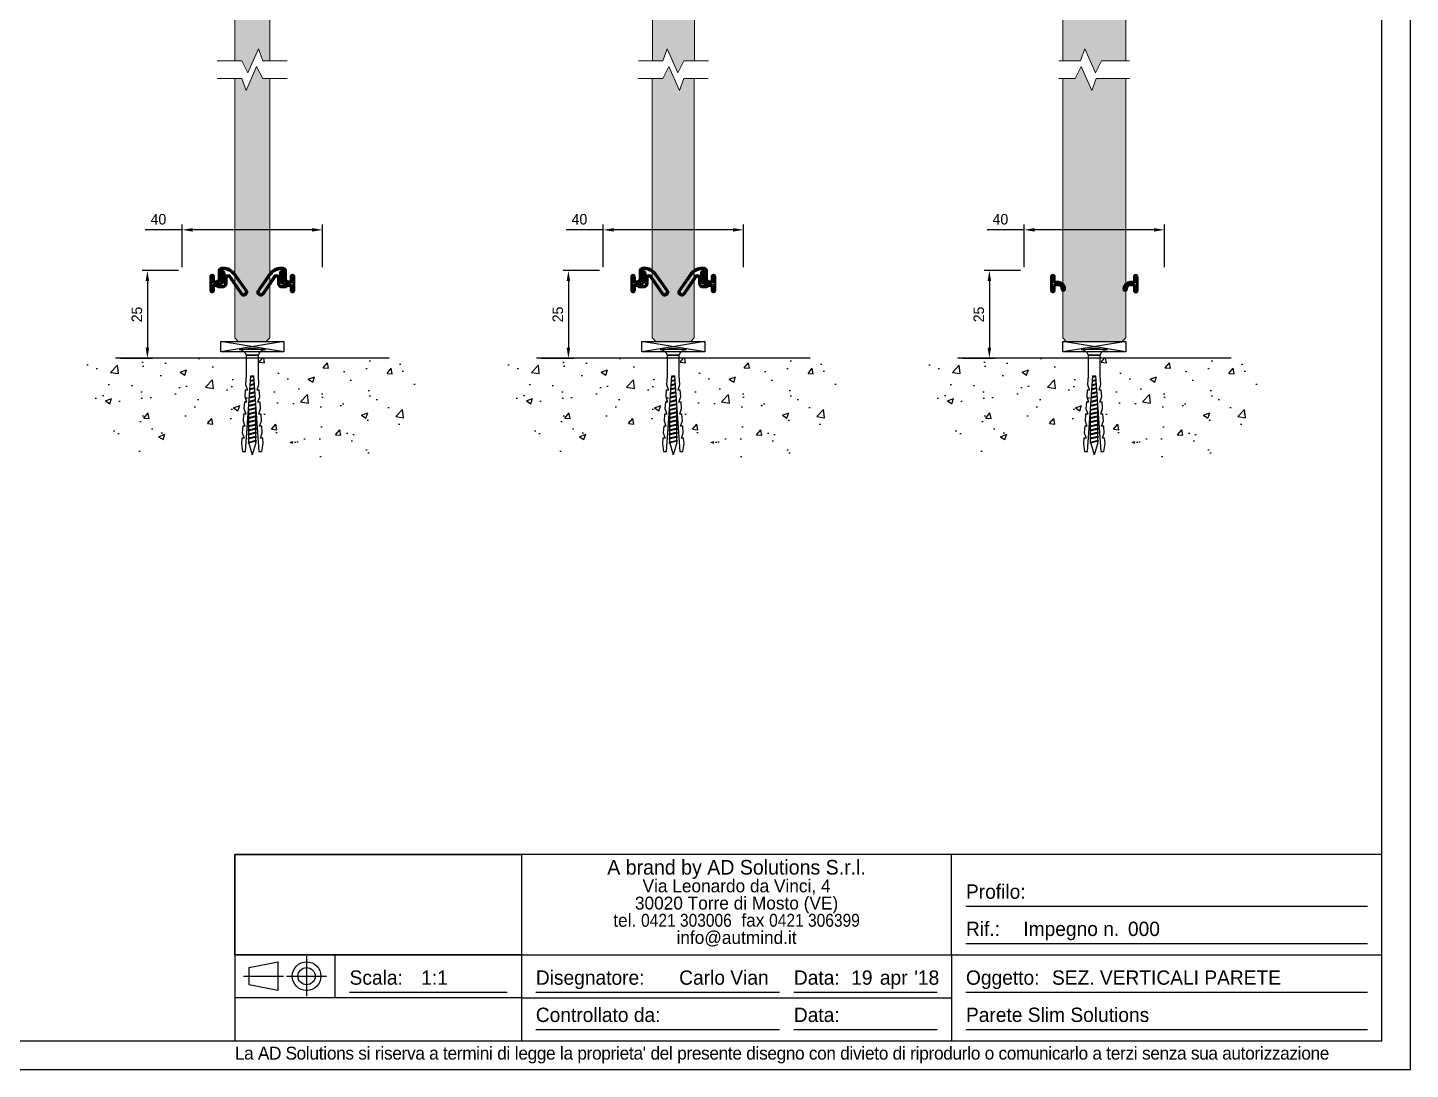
# Model space of a CAD drawing. Header units: millimetres. Extents: x 16953 to 20256, y 1517 to 8212.
# Drawn here: x 18384.5 to 18778.7, y 2738.4 to 3035.4 of the extents above; entities that cross this region are included whole.
import ezdxf

# ---------------------------------------------------------------- set-up
doc = ezdxf.new("R2010")
doc.units = ezdxf.units.MM
for name, color, linetype in [('48800_-_L2315', 7, 'Continuous'), ('48800_-_L3000', 7, 'Continuous'), ('Blocchi', 7, 'Continuous'), ('PARTENZA_VERTICA', 7, 'Continuous'), ('QUOTE', 254, 'Continuous')]:
    doc.layers.add(name, color=color, linetype=linetype)
doc.layers.add('GLASS & JOINTS', color=250, linetype='Continuous', lineweight=13)
doc.layers.add('NOTES', color=7, linetype='Continuous', lineweight=15)
doc.layers.add('GLASS HATCH', color=7, linetype='Continuous', true_color=0xb8ffed, transparency=0.5)
doc.dimstyles.new('ISO-25$0', dxfattribs={"dimtxt": 3, "dimasz": 3, "dimexe": 1.5, "dimexo": 1.5, "dimgap": 1.5, "dimtad": 1, "dimtxsty": 'Standard', "dimcen": 2.5, "dimadec": 0, "dimazin": 0, "dimtfac": 1, "dimtmove": 0, "dimatfit": 3, "dimfxl": 1, "dimarcsym": 0})
picture_1 = doc.add_image_def('image1.jpg', size_in_pixel=(2362, 827))

# ---------------------------------------------------------------- blocks, each defined once
blk = doc.blocks.new('tassello')
at = {"color": 3}
blk.add_lwpolyline([(3, 0), (-3, 0, -0.340122), (-1.38, -1.25), (1.38, -1.25, -0.340122)], format="xyb", close=True, dxfattribs=at)
blk.add_lwpolyline([(1.87, 0, 0.133333), (-1.88, 0)], format="xyb", dxfattribs=at)
blk.add_lwpolyline([(1.38, -1.25), (-1.38, -1.25), (-1.38, -6), (-1.51, -8), (-1.1, -9.28), (-1.6, -9.24), (-1.71, -10.74), (-1.29, -12.02), (-1.79, -11.99), (-1.9, -13.48), (-1.49, -14.76), (-1.99, -14.73), (-2.09, -16.23), (-1.68, -17.51), (-2.18, -17.47), (-2.28, -18.97), (-1.87, -20.25), (-2.37, -20.22), (-2.46, -21.46), (-2.2, -23.23), (-1.51, -23.28), (-0.3, -6), (0.3, -6), (1.51, -23.28), (2.2, -23.23), (2.46, -21.46), (2.37, -20.22), (1.87, -20.25), (2.28, -18.97), (2.18, -17.47), (1.68, -17.51), (2.09, -16.23), (1.99, -14.73), (1.49, -14.76), (1.9, -13.48), (1.79, -11.99), (1.29, -12.02), (1.71, -10.74), (1.6, -9.24), (1.1, -9.28), (1.51, -8), (1.38, -6)], close=True, dxfattribs=at)
at = {"color": 8}
for points in [[(0.31, -6.22), (-0.32, -6.38)], [(0.3, -6.02), (-0.31, -6.17)], [(0.5, -8.96), (-0.52, -9.21)], [(0.49, -8.76), (-0.51, -9)], [(0.44, -8.05), (-0.46, -8.27)], [(0.43, -7.85), (-0.44, -8.06)], [(0.38, -7.14), (-0.39, -7.32)], [(0.36, -6.93), (-0.38, -7.11)], [(0.75, -12.41), (-0.77, -12.78)], [(0.7, -11.7), (-0.72, -12.05)], [(0.68, -11.5), (-0.71, -11.84)], [(0.63, -10.79), (-0.65, -11.1)], [(0.62, -10.59), (-0.64, -10.89)], [(0.57, -9.87), (-0.59, -10.16)], [(0.55, -9.67), (-0.57, -9.95)], [(0.92, -15.36), (-0.93, -15.81)], [(0.89, -14.44), (-0.92, -14.88)], [(0.92, -15.15), (-0.93, -15.61)], [(0.87, -14.24), (-0.9, -14.67)], [(0.82, -13.53), (-0.85, -13.94)], [(0.81, -13.32), (-0.84, -13.73)], [(-0.82, -13.72), (-0.82, -13.55)], [(-0.82, -14.65), (-0.82, -13.93)], [(-0.82, -15.58), (-0.82, -14.86)], [(0.76, -12.61), (-0.79, -12.99)], [(0.83, -14.25), (0.83, -13.55)], [(0.83, -15.18), (0.83, -14.45)], [(0.83, -16.11), (0.83, -15.38)], [(0.92, -16.29), (-0.93, -16.74)], [(0.92, -17.22), (-0.93, -17.67)], [(0.92, -18.14), (-0.93, -18.6)], [(0.92, -16.08), (-0.93, -16.53)], [(0.92, -17.01), (-0.93, -17.46)], [(0.92, -17.94), (-0.93, -18.39)], [(0.92, -18.87), (-0.93, -19.32)], [(-0.82, -16.51), (-0.82, -15.79)], [(-0.82, -17.44), (-0.82, -16.72)], [(-0.82, -18.37), (-0.82, -17.64)], [(-0.82, -19.3), (-0.82, -18.57)], [(0.83, -17.03), (0.83, -16.31)], [(0.83, -17.96), (0.83, -17.24)], [(0.83, -18.89), (0.83, -18.17)], [(0.92, -19.07), (-0.93, -19.53)], [(0.92, -20), (-0.93, -20.45)], [(0.92, -20.93), (-0.93, -21.38)], [(0.92, -19.8), (-0.93, -20.25)], [(0.92, -20.72), (-0.93, -21.18)], [(-0.82, -20.22), (-0.82, -19.5)], [(-0.82, -21.15), (-0.82, -20.43)], [(-0.8, -21.35), (0, -24.04)], [(0.83, -21.29), (0, -24.04)], [(0.83, -19.82), (0.83, -19.1)], [(0.83, -20.75), (0.83, -20.03)], [(0.83, -21.29), (0.83, -20.95)]]:
    blk.add_lwpolyline(points, dxfattribs=at)
for points in [[(-0.93, -15.61, 0.243659), (-0.93, -15.81)], [(0.92, -15.36, 0.243659), (0.92, -15.15)], [(-0.93, -16.53, 0.243659), (-0.93, -16.74)], [(-0.93, -17.46, 0.243659), (-0.93, -17.67)], [(-0.93, -18.39, 0.243659), (-0.93, -18.6)], [(0.92, -16.29, 0.243659), (0.92, -16.08)], [(0.92, -17.22, 0.243659), (0.92, -17.01)], [(0.92, -18.14, 0.243659), (0.92, -17.94)], [(0.92, -19.07, 0.243659), (0.92, -18.87)], [(-0.93, -19.32, 0.243659), (-0.93, -19.53)], [(-0.93, -20.25, 0.243659), (-0.93, -20.45)], [(-0.93, -21.18, 0.243659), (-0.93, -21.38)], [(0.92, -20, 0.243659), (0.92, -19.8)], [(0.92, -20.93, 0.243659), (0.92, -20.72)]]:
    blk.add_lwpolyline(points, format="xyb", dxfattribs=at)
blk = doc.blocks.new('48800')
at = {"layer": '48800_-_L3000', "linetype": 'Continuous', "lineweight": 5}
h = blk.add_hatch(dxfattribs=at)
h.set_pattern_fill('LINE', color=3, scale=2, angle=45, style=0)
h.set_pattern_definition([(45, (-6239.775, -3270.2284), (-4.490128, 4.490128), [])])
edge = h.paths.add_edge_path()
edge.add_arc((9.4, 2.41), 0.897, 334.1295, 494.3643)
edge.add_line((8.77, 3.05), (5.44, -1.86))
edge.add_arc((4.92, -1.52), 0.632, 270, 326.6991, ccw=False)
edge.add_arc((5, -1.51), 0.64, 180.3129, 262.8679, ccw=False)
edge.add_line((4.36, -1.52), (4.39, -0.03))
edge.add_arc((3.39, -0.03), 1, 0, 90)
edge.add_line((3.39, 0.97), (2.4, 0.97))
edge.add_arc((2.4, 0.71), 0.253, 90, 120)
edge.add_line((2.27, 0.93), (1.59, 0.54))
edge.add_arc((1.47, 0.76), 0.253, 270, 300, ccw=False)
edge.add_line((1.47, 0.51), (1.01, 0.51))
edge.add_line((1.01, 0.51), (1.01, 0.41))
edge.add_line((1.01, 0.41), (1.47, 0.41))
edge.add_arc((1.47, 0.76), 0.353, 270, 300)
edge.add_line((1.64, 0.45), (2.32, 0.85))
edge.add_arc((2.4, 0.71), 0.153, 90, 120, ccw=False)
edge.add_line((2.4, 0.87), (3.39, 0.87))
edge.add_arc((3.39, -0.03), 0.9, 0.0699, 90, ccw=False)
edge.add_line((4.29, -0.03), (4.26, -1.51))
edge.add_arc((5, -1.51), 0.74, 180.2005, 263.35)
edge.add_arc((4.92, -1.52), 0.732, 269.5118, 326.6433)
edge.add_line((5.53, -1.92), (8.85, 2.99))
edge.add_arc((9.4, 2.41), 0.797, -25.2784, 133.6585, ccw=False)
edge.add_line((10.12, 2.07), (6.71, -2.69))
edge.add_arc((3.54, -0.42), 3.9, 270, 324.4343, ccw=False)
edge.add_line((3.54, -4.32), (3.25, -4.32))
edge.add_arc((3.27, -3.48), 0.839, 196.694, 268.7318, ccw=False)
edge.add_line((2.47, -3.72), (2.5, -1.15))
edge.add_arc((2.15, -1.15), 0.353, 359.8862, 420)
edge.add_line((2.32, -0.85), (1.64, -0.45))
edge.add_arc((1.47, -0.76), 0.353, 60, 90)
edge.add_line((1.47, -0.41), (1.01, -0.41))
edge.add_line((1.01, -0.41), (1.01, -0.51))
edge.add_line((1.01, -0.51), (1.47, -0.51))
edge.add_arc((1.47, -0.76), 0.253, 60, 90, ccw=False)
edge.add_line((1.59, -0.54), (2.27, -0.93))
edge.add_arc((2.15, -1.15), 0.253, 0, 60, ccw=False)
edge.add_line((2.4, -1.15), (2.37, -3.74))
edge.add_arc((3.27, -3.48), 0.939, 195.7327, 268.8012)
edge.add_line((3.25, -4.42), (3.54, -4.42))
edge.add_arc((3.54, -0.42), 4, 270, 324.4343)
edge.add_line((6.8, -2.75), (10.2, 2.02))
at = {"layer": '48800_-_L2315', "color": 3, "linetype": 'Continuous', "lineweight": 50}
for p, q in [((2.37, 0.86), (2.37, 0.81)), ((2.37, 0.38), (2.37, 0.33)), ((3.25, 0.87), (3.25, 0.82)), ((2.37, -0.45), (2.37, -0.5)), ((2.37, -0.81), (2.37, -0.88)), ((3.25, -0.09), (3.25, -0.17)), ((3.25, -3.38), (3.25, -3.43)), ((3.25, -4.27), (3.25, -4.32))]:
    blk.add_line(p, q, dxfattribs=at)
at = {"layer": '48800_-_L3000', "color": 3, "linetype": 'Continuous', "lineweight": 50}
for p, q in [((0, 2.02), (0, -2.02)), ((0.76, 0.63), (0.76, 2.02)), ((1.47, 0.51), (1.01, 0.51)), ((1.01, 0.51), (1.01, 0.41)), ((1.01, 0.41), (1.47, 0.41)), ((1.96, 0.38), (1.01, 0.38)), ((2.27, 0.93), (1.59, 0.54)), ((1.64, 0.45), (2.32, 0.85)), ((2.35, 0.8), (1.7, 0.43)), ((1.7, 0.43), (1.96, 0.43)), ((3.39, 0.97), (2.4, 0.97)), ((2.4, 0.87), (3.39, 0.87)), ((3.39, 0.82), (2.4, 0.82)), ((8.77, 3.05), (5.44, -1.86)), ((5.53, -1.92), (8.85, 2.99)), ((8.88, 2.95), (5.57, -1.95)), ((6.67, -2.66), (10.07, 2.09)), ((10.12, 2.07), (6.71, -2.69)), ((6.8, -2.75), (10.2, 2.02)), ((0.76, -2.02), (0.76, -0.63)), ((1.01, -0.38), (2, -0.38)), ((1.47, -0.41), (1.01, -0.41)), ((1.01, -0.41), (1.01, -0.51)), ((1.01, -0.51), (1.47, -0.51)), ((1.59, -0.54), (2.27, -0.93)), ((2.32, -0.85), (1.64, -0.45)), ((2, -0.43), (1.7, -0.43)), ((1.7, -0.43), (2.35, -0.8)), ((2.4, -1.15), (2.37, -3.74)), ((2.47, -3.72), (2.5, -1.15)), ((2.55, -1.15), (2.52, -3.72)), ((2.95, -3.02), (2.95, -1.38)), ((3, -1.38), (3, -3.02)), ((3.76, -3.02), (3.76, -1.42)), ((3.81, -1.42), (3.81, -3.02)), ((4.21, -1.51), (4.24, -0.03)), ((4.29, -0.03), (4.26, -1.51)), ((4.36, -1.52), (4.39, -0.03)), ((3.25, -4.27), (3.54, -4.27)), ((3.54, -4.32), (3.25, -4.32)), ((3.25, -4.42), (3.54, -4.42))]:
    blk.add_line(p, q, dxfattribs=at)
for centre, radius, start, end in [((0.38, 2.02), 0.379, 0, 180), ((1.01, 0.63), 0.253, 180, 270), ((1.47, 0.76), 0.253, 270, 300), ((1.47, 0.76), 0.353, 270, 300), ((1.96, -1.42), 1.85, 0, 90), ((1.96, -1.42), 1.8, 0, 90), ((2.4, 0.71), 0.253, 90, 120), ((2.4, 0.71), 0.153, 90, 120), ((2.4, 0.71), 0.103, 90, 120), ((3.39, -0.03), 1, 0, 90), ((3.39, -0.03), 0.9, 0.0699, 90), ((3.39, -0.03), 0.85, 0.1094, 90), ((9.4, 2.41), 0.897, 334.1295, 134.3643), ((9.4, 2.41), 0.797, 334.7216, 133.6585), ((9.4, 2.41), 0.747, 335.0614, 133.2533), ((0.38, -2.02), 0.379, 180, 0), ((1.01, -0.63), 0.253, 90, 180), ((1.47, -0.76), 0.353, 60, 90), ((1.47, -0.76), 0.253, 60, 90), ((2, -1.38), 1, 0, 90), ((2, -1.38), 0.95, 0, 90), ((2.15, -1.15), 0.253, 0, 60), ((2.15, -1.15), 0.353, 359.8862, 60), ((2.15, -1.15), 0.403, 359.846, 60), ((3.27, -3.48), 0.939, 195.7327, 268.8012), ((3.27, -3.48), 0.839, 196.694, 268.7318), ((3.27, -3.48), 0.789, 197.2424, 268.6922), ((3.38, -3.02), 0.429, 180, 0), ((3.38, -3.02), 0.379, 180, 0), ((3.54, -0.42), 3.85, 270, 324.4343), ((3.54, -0.42), 3.9, 270, 324.4343), ((3.54, -0.42), 4, 270, 324.4343), ((5, -1.51), 0.79, 180.1525, 263.5452), ((5, -1.51), 0.74, 180.2005, 263.35), ((5, -1.51), 0.64, 180.3129, 262.8679), ((4.92, -1.52), 0.732, 269.5118, 326.6433), ((4.92, -1.52), 0.782, 269.3145, 326.6195), ((4.92, -1.52), 0.632, 270, 326.6991)]:
    blk.add_arc(centre, radius, start, end, dxfattribs=at)
at = {"layer": 'PARTENZA_VERTICA', "color": 3, "linetype": 'Continuous', "lineweight": 50}
for p, q in [((2.2, 0.72), (2.2, 0.77)), ((2.2, 0.36), (2.2, 0.41)), ((2.2, -0.45), (2.2, -0.4)), ((2.2, -0.77), (2.2, -0.72))]:
    blk.add_line(p, q, dxfattribs=at)
blk = doc.blocks.new('spessore 3mm')
at = {"layer": 'Blocchi', "color": 8}
for p, q in [((9, 3), (-9, 0)), ((9, 0), (-9, 3)), ((-9, 3), (9, 3)), ((-9, 0), (-9, 3)), ((9, 0), (-9, 0)), ((9, 3), (9, 0))]:
    blk.add_line(p, q, dxfattribs=at)
blk = doc.blocks.new('*U30')
at = {"color": 4, "char_height": 5, "attachment_point": 1}
for s, width, insert in [('Profilo:', 21.1789, (5, -10.48)), ('Rif.:', 14.5881, (5, -23.48)), ('\\pxql;Impegno n.', 36.2116, (25, -23.48)), ('\\pxql;000', 152.2634, (61.5, -23.48))]:
    blk.add_mtext_dynamic_manual_height_columns(s, width=width, gutter_width=12.5, heights=[0], dxfattribs=dict(at, insert=insert))
blk = doc.blocks.new('INDICAZIONE')
at = {"color": 6}
for p, q in [((0, 7), (0, -7)), ((-22, 0), (-8, 0)), ((-7, 0), (7, 0))]:
    blk.add_line(p, q, dxfattribs=at)
blk.add_lwpolyline([(-10, 5), (-10, -5), (-20, -3), (-20, 3), (-10, 5)], dxfattribs=at)
for radius in [5, 3]:
    blk.add_circle((0, 0), radius, dxfattribs=at)
blk = doc.blocks.new('*U32')
at = {"color": 6}
for p, q in [((99.96, 30), (99.96, 15)), ((99.96, 15), (0, 15)), ((99.96, 15), (250, 15)), ((99.96, 15), (99.96, 0)), ((250, 15), (250, 0)), ((104.96, 3.94), (189.96, 3.94)), ((194.96, 3.94), (245, 3.94)), ((255, 3.94), (395, 3.94))]:
    blk.add_line(p, q, dxfattribs=at)
at = {"color": 4, "char_height": 5, "attachment_point": 1}
for s, width, insert in [('Oggetto:', 14.5881, (255, 24.52)), ('Controllato da:', 44.8692, (104.96, 11.52)), ('Data:', 14.5881, (194.96, 11.52))]:
    blk.add_mtext_dynamic_manual_height_columns(s, width=width, gutter_width=12.5, heights=[0], dxfattribs=dict(at, insert=insert))
blk = doc.blocks.new('*U33')
at = {"color": 4, "attachment_point": 1}
for s, width, insert, char_height in [('\\pxsm0.8,qc;{\\H0.9945x;A brand by AD Solutions S.r.l.\\P\\H0.88235x;Via Leonardo da Vinci, 4\\P30020 Torre di Mosto (VE)\\Ptel. \\W0.9;0421 303006\\W1;  fax \\W0.9;0421 306399\\W1;\\Pinfo@autmind.it}', 150.0363, (99.96, -1.94), 5.1282), ('Carlo Vian', 152.2634, (154.96, -40.48), 5)]:
    blk.add_mtext_dynamic_manual_height_columns(s, width=width, gutter_width=12.5, heights=[0], dxfattribs=dict(at, insert=insert, char_height=char_height))
at = {"insert": (0, -67.1), "char_height": 4.5, "attachment_point": 1}
blk.add_mtext_dynamic_manual_height_columns("{\\T0.96;\\C4;La AD Solutions si riserva a termini di legge la proprieta' del presente disegno con divieto di riprodurlo o comunicarlo a terzi senza sua autorizzazione}", width=437.3595, gutter_width=12.5, heights=[0], dxfattribs=at)
at = {"color": 6}
image = blk.add_image(picture_1, insert=(0, -35), size_in_units=(99.96, 35), dxfattribs=at)
image.dxf.flags = 7
blk = doc.blocks.new('*U29')
at = {"color": 4, "insert": (65, -40.48), "char_height": 5, "attachment_point": 1}
blk.add_mtext_dynamic_manual_height_columns('1:1', width=29.9637, gutter_width=12.5, heights=[0], dxfattribs=at)
blk = doc.blocks.new('*U28')
at = {"color": 4, "insert": (214.96, -40.48), "char_height": 5, "attachment_point": 1}
blk.add_mtext_dynamic_manual_height_columns('19', width=12.6891, gutter_width=12.5, heights=[0], dxfattribs=at)
blk = doc.blocks.new('*U31')
at = {"color": 4, "insert": (214.96, -40.48), "char_height": 5, "attachment_point": 1}
blk.add_mtext_dynamic_manual_height_columns('\\pxt2;^Iapr', width=27.1768, gutter_width=12.5, heights=[0], dxfattribs=at)
blk = doc.blocks.new('DATA - ANNO')
at = {"color": 4, "insert": (214.96, -40.48), "char_height": 5, "attachment_point": 1}
blk.add_mtext_dynamic_manual_height_columns("\\pxt4,4.2,4.4;^I^I^I'18", width=152.2634, gutter_width=12.5, heights=[0], dxfattribs=at)
blk = doc.blocks.new('Cartiglio A3')
at = {"color": 6}
for points in [[(0, 726.876), (0, 0), (1034.376, 0), (1034.376, 726.876)], [(10, 716.876), (10, 10), (1024.376, 10), (1024.376, 716.876)]]:
    blk.add_lwpolyline(points, close=True, dxfattribs=at)
blk = doc.blocks.new('*U111')
at = {"color": 4, "insert": (0, 7.59), "char_height": 5, "attachment_point": 1}
blk.add_mtext_dynamic_manual_height_columns('\\pxql;Parete Slim Solutions', width=152.2634, gutter_width=12.5, heights=[5.17], dxfattribs=at)
blk = doc.blocks.new('GUARNIZIONE PANNELLO CIECO')
at = {"layer": '48800_-_L3000', "color": 3, "linetype": 'Continuous', "lineweight": 50}
for p, q in [((-2.02, 0), (2.02, 0)), ((-0.63, -0.76), (-2.02, -0.76)), ((-0.38, -1.96), (-0.38, -1.01)), ((0.38, -1.01), (0.38, -2)), ((2.02, -0.76), (0.63, -0.76)), ((1.38, -3), (1.59, -3)), ((1.59, -3.76), (1.42, -3.76))]:
    blk.add_line(p, q, dxfattribs=at)
for centre, radius, start, end in [((-2.02, -0.38), 0.379, 90, 270), ((-0.63, -1.01), 0.253, 0, 90), ((1.42, -1.96), 1.8, 180, 270), ((0.63, -1.01), 0.253, 90, 180), ((1.38, -2), 1, 180, 270), ((1.59, -3.38), 0.379, 270, 90), ((2.02, -0.38), 0.379, 270, 90)]:
    blk.add_arc(centre, radius, start, end, dxfattribs=at)
blk = doc.blocks.new('*D122')
at = {"layer": 'Defpoints', "color": 0, "transparency": 16777216}
for p in [(18428.56, 2977.79), (18428.56, 2965.67), (18468.56, 2965.67)]:
    blk.add_point(p, dxfattribs=at)
at = {"layer": 'QUOTE', "color": 0, "lineweight": -2, "transparency": 16777216}
for p, q in [((18428.56, 2977.79), (18418.06, 2977.79)), ((18428.56, 2967.17), (18428.56, 2979.29)), ((18465.56, 2977.79), (18431.56, 2977.79)), ((18468.56, 2967.17), (18468.56, 2979.29))]:
    blk.add_line(p, q, dxfattribs=at)
at = {"layer": 'QUOTE', "color": 0, "transparency": 16777216}
for points in [[(18431.56, 2978.29), (18431.56, 2977.29), (18428.56, 2977.79)], [(18465.56, 2978.29), (18465.56, 2977.29), (18468.56, 2977.79)]]:
    blk.add_solid(points, dxfattribs=at)
at = {"layer": 'QUOTE', "color": 0, "transparency": 16777216, "insert": (18421.81, 2980.79), "char_height": 3, "attachment_point": 5}
blk.add_mtext('40', dxfattribs=at)
blk = doc.blocks.new('*D123')
at = {"layer": 'Defpoints', "color": 0, "transparency": 16777216}
for p in [(18429.06, 2966.17), (18409.53, 2941.17), (18418.66, 2941.17)]:
    blk.add_point(p, dxfattribs=at)
at = {"layer": 'QUOTE', "color": 0, "lineweight": -2, "transparency": 16777216}
for p, q in [((18427.56, 2966.17), (18417.16, 2966.17)), ((18418.66, 2963.17), (18418.66, 2944.17)), ((18411.03, 2941.17), (18420.16, 2941.17))]:
    blk.add_line(p, q, dxfattribs=at)
at = {"layer": 'QUOTE', "color": 0, "transparency": 16777216}
for points in [[(18418.16, 2963.17), (18419.16, 2963.17), (18418.66, 2966.17)], [(18418.16, 2944.17), (18419.16, 2944.17), (18418.66, 2941.17)]]:
    blk.add_solid(points, dxfattribs=at)
at = {"layer": 'QUOTE', "color": 0, "transparency": 16777216, "insert": (18415.66, 2953.67), "char_height": 3, "attachment_point": 5, "rotation": 90}
blk.add_mtext('25', dxfattribs=at)
blk = doc.blocks.new('*D124')
at = {"layer": 'Defpoints', "color": 0, "transparency": 16777216}
for p in [(18548.56, 2977.79), (18548.56, 2965.67), (18588.56, 2965.67)]:
    blk.add_point(p, dxfattribs=at)
at = {"layer": 'QUOTE', "color": 0, "lineweight": -2, "transparency": 16777216}
for p, q in [((18548.56, 2977.79), (18538.06, 2977.79)), ((18548.56, 2967.17), (18548.56, 2979.29)), ((18585.56, 2977.79), (18551.56, 2977.79)), ((18588.56, 2967.17), (18588.56, 2979.29))]:
    blk.add_line(p, q, dxfattribs=at)
at = {"layer": 'QUOTE', "color": 0, "transparency": 16777216}
for points in [[(18551.56, 2978.29), (18551.56, 2977.29), (18548.56, 2977.79)], [(18585.56, 2978.29), (18585.56, 2977.29), (18588.56, 2977.79)]]:
    blk.add_solid(points, dxfattribs=at)
at = {"layer": 'QUOTE', "color": 0, "transparency": 16777216, "insert": (18541.81, 2980.79), "char_height": 3, "attachment_point": 5}
blk.add_mtext('40', dxfattribs=at)
blk = doc.blocks.new('*D125')
at = {"layer": 'Defpoints', "color": 0, "transparency": 16777216}
for p in [(18549.06, 2966.17), (18529.53, 2941.17), (18538.66, 2941.17)]:
    blk.add_point(p, dxfattribs=at)
at = {"layer": 'QUOTE', "color": 0, "lineweight": -2, "transparency": 16777216}
for p, q in [((18547.56, 2966.17), (18537.16, 2966.17)), ((18538.66, 2963.17), (18538.66, 2944.17)), ((18531.03, 2941.17), (18540.16, 2941.17))]:
    blk.add_line(p, q, dxfattribs=at)
at = {"layer": 'QUOTE', "color": 0, "transparency": 16777216}
for points in [[(18538.16, 2963.17), (18539.16, 2963.17), (18538.66, 2966.17)], [(18538.16, 2944.17), (18539.16, 2944.17), (18538.66, 2941.17)]]:
    blk.add_solid(points, dxfattribs=at)
at = {"layer": 'QUOTE', "color": 0, "transparency": 16777216, "insert": (18535.66, 2953.67), "char_height": 3, "attachment_point": 5, "rotation": 90}
blk.add_mtext('25', dxfattribs=at)
blk = doc.blocks.new('*D126')
at = {"layer": 'Defpoints', "color": 0, "transparency": 16777216}
for p in [(18668.56, 2977.79), (18668.56, 2965.67), (18708.56, 2965.67)]:
    blk.add_point(p, dxfattribs=at)
at = {"layer": 'QUOTE', "color": 0, "lineweight": -2, "transparency": 16777216}
for p, q in [((18668.56, 2977.79), (18658.06, 2977.79)), ((18668.56, 2967.17), (18668.56, 2979.29)), ((18705.56, 2977.79), (18671.56, 2977.79)), ((18708.56, 2967.17), (18708.56, 2979.29))]:
    blk.add_line(p, q, dxfattribs=at)
at = {"layer": 'QUOTE', "color": 0, "transparency": 16777216}
for points in [[(18671.56, 2978.29), (18671.56, 2977.29), (18668.56, 2977.79)], [(18705.56, 2978.29), (18705.56, 2977.29), (18708.56, 2977.79)]]:
    blk.add_solid(points, dxfattribs=at)
at = {"layer": 'QUOTE', "color": 0, "transparency": 16777216, "insert": (18661.81, 2980.79), "char_height": 3, "attachment_point": 5}
blk.add_mtext('40', dxfattribs=at)
blk = doc.blocks.new('*D127')
at = {"layer": 'Defpoints', "color": 0, "transparency": 16777216}
for p in [(18669.06, 2966.17), (18649.53, 2941.17), (18658.66, 2941.17)]:
    blk.add_point(p, dxfattribs=at)
at = {"layer": 'QUOTE', "color": 0, "lineweight": -2, "transparency": 16777216}
for p, q in [((18667.56, 2966.17), (18657.16, 2966.17)), ((18658.66, 2963.17), (18658.66, 2944.17)), ((18651.03, 2941.17), (18660.16, 2941.17))]:
    blk.add_line(p, q, dxfattribs=at)
at = {"layer": 'QUOTE', "color": 0, "transparency": 16777216}
for points in [[(18658.16, 2963.17), (18659.16, 2963.17), (18658.66, 2966.17)], [(18658.16, 2944.17), (18659.16, 2944.17), (18658.66, 2941.17)]]:
    blk.add_solid(points, dxfattribs=at)
at = {"layer": 'QUOTE', "color": 0, "transparency": 16777216, "insert": (18655.66, 2953.67), "char_height": 3, "attachment_point": 5, "rotation": 90}
blk.add_mtext('25', dxfattribs=at)

msp = doc.modelspace()

# ---------------------------------------------------------------- hatches: boundary and pattern name
h = msp.add_hatch()
h.set_pattern_fill('AR-CONC', color=256, scale=0.1)
h.set_pattern_definition([(50, (15963.85, 1747.792), (18.21847, -1.59391), [1.905, -20.955]), (355, (15963.85, 1747.792), (-3.52434, 19.10568), [1.524, -16.76406]), (100.45144, (15965.368, 1747.66), (14.69412, 17.51178), [1.619, -17.80902]), (46.1842, (15963.85, 1752.872), (27.1079, -4.20423), [2.8575, -31.4325]), (96.6356, (15966.11, 1752.522), (23.74041, 24.7426), [2.4285, -26.71356]), (351.1842, (15963.85, 1752.872), (23.7404, 24.7426), [2.286, -25.14597]), (21, (15966.39, 1751.602), (15.16144, -10.22652), [1.905, -20.955]), (326, (15966.39, 1751.602), (6.1802, 18.4188), [1.524, -16.764]), (71.45144, (15967.653, 1750.75), (21.34164, 8.19228), [1.619, -17.80899]), (37.5, (15963.85, 1747.792), (0.30886, 8.455504), [0, -16.5608, 0, -17.018, 0, -16.8275]), (7.5, (15963.85, 1747.792), (6.681966, 10.018057), [0, -9.7028, 0, -16.1798, 0, -6.4135]), (327.5, (15958.1856, 1747.792), (13.55906, -0.572874), [0, -6.35, 0, -19.812, 0, -26.289]), (317.5, (15955.646, 1747.792), (14.81292, 2.54265), [0, -8.255, 0, -13.1572, 0, -18.669])])
edge = h.paths.add_edge_path()
edge.add_spline(control_points=[(18448.559, 2921.081), (18461.003, 2918.752), (18486.024, 2894.806), (18493.16, 2925.572), (18496.778, 2941.168)], knot_values=[66.530225, 66.530225, 66.530225, 66.530225, 101.7331283, 137.9242459, 137.9242459, 137.9242459, 137.9242459], degree=3, periodic=0)
edge.add_line((18496.778, 2941.168), (18448.559, 2941.168))
edge.add_line((18448.559, 2941.168), (18448.559, 2921.081))
edge = h.paths.add_edge_path()
edge.add_line((18448.559, 2941.168), (18400.341, 2941.168))
edge.add_spline(control_points=[(18400.341, 2941.168), (18404.674, 2926.656), (18412.453, 2900.608), (18434.987, 2922.193), (18446.542, 2921.459), (18448.559, 2921.081)], knot_values=[0, 0, 0, 0, 33.8878528, 60.8233097, 66.530225, 66.530225, 66.530225, 66.530225], degree=3, periodic=0)
edge.add_line((18448.559, 2921.081), (18448.559, 2941.168))
h = msp.add_hatch()
h.set_pattern_fill('AR-CONC', color=256, scale=0.1)
h.set_pattern_definition([(50, (16083.85, 1747.792), (18.21847, -1.59391), [1.905, -20.955]), (355, (16083.85, 1747.792), (-3.52434, 19.10568), [1.524, -16.76406]), (100.45144, (16085.368, 1747.66), (14.69412, 17.51178), [1.619, -17.80902]), (46.1842, (16083.85, 1752.872), (27.1079, -4.20423), [2.8575, -31.4325]), (96.6356, (16086.11, 1752.522), (23.74041, 24.7426), [2.4285, -26.71356]), (351.1842, (16083.85, 1752.872), (23.7404, 24.7426), [2.286, -25.14597]), (21, (16086.39, 1751.602), (15.16144, -10.22652), [1.905, -20.955]), (326, (16086.39, 1751.602), (6.1802, 18.4188), [1.524, -16.764]), (71.45144, (16087.653, 1750.75), (21.34164, 8.19228), [1.619, -17.80899]), (37.5, (16083.85, 1747.792), (0.30886, 8.455504), [0, -16.5608, 0, -17.018, 0, -16.8275]), (7.5, (16083.85, 1747.792), (6.681966, 10.018057), [0, -9.7028, 0, -16.1798, 0, -6.4135]), (327.5, (16078.1856, 1747.792), (13.55906, -0.572874), [0, -6.35, 0, -19.812, 0, -26.289]), (317.5, (16075.646, 1747.792), (14.81292, 2.54265), [0, -8.255, 0, -13.1572, 0, -18.669])])
edge = h.paths.add_edge_path()
edge.add_spline(control_points=[(18568.559, 2921.081), (18581.003, 2918.752), (18606.024, 2894.806), (18613.16, 2925.572), (18616.778, 2941.168)], knot_values=[66.530225, 66.530225, 66.530225, 66.530225, 101.7331283, 137.9242459, 137.9242459, 137.9242459, 137.9242459], degree=3, periodic=0)
edge.add_line((18616.778, 2941.168), (18568.559, 2941.168))
edge.add_line((18568.559, 2941.168), (18568.559, 2921.081))
edge = h.paths.add_edge_path()
edge.add_line((18568.559, 2941.168), (18520.341, 2941.168))
edge.add_spline(control_points=[(18520.341, 2941.168), (18524.674, 2926.656), (18532.453, 2900.608), (18554.987, 2922.193), (18566.542, 2921.459), (18568.559, 2921.081)], knot_values=[0, 0, 0, 0, 33.8878528, 60.8233097, 66.530225, 66.530225, 66.530225, 66.530225], degree=3, periodic=0)
edge.add_line((18568.559, 2921.081), (18568.559, 2941.168))
h = msp.add_hatch()
h.set_pattern_fill('AR-CONC', color=256, scale=0.1)
h.set_pattern_definition([(50, (16203.85, 1747.792), (18.21847, -1.59391), [1.905, -20.955]), (355, (16203.85, 1747.792), (-3.52434, 19.10568), [1.524, -16.76406]), (100.45144, (16205.368, 1747.66), (14.69412, 17.51178), [1.619, -17.80902]), (46.1842, (16203.85, 1752.872), (27.1079, -4.20423), [2.8575, -31.4325]), (96.6356, (16206.11, 1752.522), (23.74041, 24.7426), [2.4285, -26.71356]), (351.1842, (16203.85, 1752.872), (23.7404, 24.7426), [2.286, -25.14597]), (21, (16206.39, 1751.602), (15.16144, -10.22652), [1.905, -20.955]), (326, (16206.39, 1751.602), (6.1802, 18.4188), [1.524, -16.764]), (71.45144, (16207.653, 1750.75), (21.34164, 8.19228), [1.619, -17.80899]), (37.5, (16203.85, 1747.792), (0.30886, 8.455504), [0, -16.5608, 0, -17.018, 0, -16.8275]), (7.5, (16203.85, 1747.792), (6.681966, 10.018057), [0, -9.7028, 0, -16.1798, 0, -6.4135]), (327.5, (16198.1856, 1747.792), (13.55906, -0.572874), [0, -6.35, 0, -19.812, 0, -26.289]), (317.5, (16195.646, 1747.792), (14.81292, 2.54265), [0, -8.255, 0, -13.1572, 0, -18.669])])
edge = h.paths.add_edge_path()
edge.add_spline(control_points=[(18688.559, 2921.081), (18701.003, 2918.752), (18726.024, 2894.806), (18733.16, 2925.572), (18736.778, 2941.168)], knot_values=[66.530225, 66.530225, 66.530225, 66.530225, 101.7331283, 137.9242459, 137.9242459, 137.9242459, 137.9242459], degree=3, periodic=0)
edge.add_line((18736.778, 2941.168), (18688.559, 2941.168))
edge.add_line((18688.559, 2941.168), (18688.559, 2921.081))
edge = h.paths.add_edge_path()
edge.add_line((18688.559, 2941.168), (18640.341, 2941.168))
edge.add_spline(control_points=[(18640.341, 2941.168), (18644.674, 2926.656), (18652.453, 2900.608), (18674.987, 2922.193), (18686.542, 2921.459), (18688.559, 2921.081)], knot_values=[0, 0, 0, 0, 33.8878528, 60.8233097, 66.530225, 66.530225, 66.530225, 66.530225], degree=3, periodic=0)
edge.add_line((18688.559, 2921.081), (18688.559, 2941.168))
at = {"layer": 'GLASS & JOINTS'}
h = msp.add_hatch(dxfattribs=at)
h.set_pattern_fill('LEGNO5', color=44, scale=5, pattern_type=2)
h.set_pattern_definition([(333.4349, (16029.277, 2083.5142), (-4.9999958, 5.0000065), [0.67082, -10.50952]), (284.5742, (16029.87698, 2083.21418), (-34.9999644584, 135.0000110433), [2.58312, -255.72871]), (252.4744, (16030.52698, 2085.71418), (-25.000041342, -79.999984564), [0.996245, -98.62805]), (315, (16030.227, 2084.7642), (5.0000015, -1e-15), [1.27279, -5.798275]), (270, (16031.127, 2083.864), (5, -5), [0.95, -4.05]), (309.0939, (16031.12698, 2082.91418), (45.000040157, -54.99996955), [2.061555, -101.01609]), (270, (16032.427, 2081.314), (5, -5), [0.6, -4.4]), (287.5256, (16032.42698, 2085.71418), (-25.000041342, 79.999984564), [0.996245, -98.62805]), (303.6901, (16032.727, 2084.7642), (-5.0000067, 9.9999978), [1.081665, -16.94609]), (339.7751, (16033.32698, 2083.86418), (54.999986322, -20.000041678), [1.012425, -100.22986])])
h.paths.add_polyline_path([(18679.559, 3025.974), (18684.647, 3025.974), (18685.897, 3029.408), (18688.897, 3022.54), (18690.647, 3025.974), (18697.559, 3025.974), (18697.559, 3122.98), (18696.559, 3123.98), (18680.559, 3123.98), (18679.559, 3122.98)])
h.paths.add_polyline_path([(18679.559, 2946.968), (18680.559, 2945.968), (18696.559, 2945.968), (18697.559, 2946.968), (18697.559, 3020.974), (18689.099, 3020.974), (18687.849, 3017.54), (18684.849, 3024.408), (18683.099, 3020.974), (18679.559, 3020.974)])
at = {"layer": 'GLASS HATCH'}
h = msp.add_hatch(color=256, dxfattribs=at)
h.dxf.hatch_style = 1
h.paths.add_polyline_path([(18443.559, 3025.974), (18445.541, 3025.974), (18447.291, 3022.54), (18450.291, 3029.408), (18451.541, 3025.974), (18453.559, 3025.974), (18453.559, 3122.98), (18452.559, 3123.98), (18444.559, 3123.98), (18443.559, 3122.98)])
h = msp.add_hatch(color=256, dxfattribs=at)
h.dxf.hatch_style = 1
h.paths.add_polyline_path([(18573.595, 3123.98), (18574.595, 3122.98), (18574.595, 3025.974), (18571.613, 3025.974), (18569.863, 3022.54), (18566.863, 3029.408), (18565.613, 3025.974), (18562.595, 3025.974), (18562.595, 3122.98), (18563.595, 3123.98)])
h = msp.add_hatch(color=256, dxfattribs=at)
h.dxf.hatch_style = 1
h.paths.add_polyline_path([(18453.559, 3020.974), (18451.541, 3020.974), (18449.791, 3024.408), (18446.791, 3017.54), (18445.541, 3020.974), (18443.559, 3020.974), (18443.559, 2946.968), (18444.559, 2945.968), (18452.559, 2945.968), (18453.559, 2946.968)])
h = msp.add_hatch(color=256, dxfattribs=at)
h.dxf.hatch_style = 1
h.paths.add_polyline_path([(18563.559, 2945.968), (18562.559, 2946.968), (18562.559, 3020.974), (18565.541, 3020.974), (18567.291, 3024.408), (18570.291, 3017.54), (18571.541, 3020.974), (18574.559, 3020.974), (18574.559, 2946.968), (18573.559, 2945.968)])

# ---------------------------------------------------------------- linework, layer by layer
for p, q in [((18487.586, 2941.168), (18409.533, 2941.168)), ((18607.586, 2941.168), (18529.533, 2941.168)), ((18727.586, 2941.168), (18649.533, 2941.168))]:
    msp.add_line(p, q)
at = {"color": 6}
for p, q in [((18647.906, 2771.127), (18647.906, 2799.729)), ((18651.992, 2784.97), (18766.399, 2784.97)), ((18443.607, 2771.127), (18647.906, 2771.127)), ((18472.209, 2758.869), (18472.209, 2771.127)), ((18647.906, 2771.127), (18770.485, 2771.127)), ((18647.906, 2771.127), (18647.906, 2758.869)), ((18651.992, 2774.346), (18766.399, 2774.346)), ((18476.295, 2760.454), (18521.211, 2760.454)), ((18529.383, 2760.454), (18598.845, 2760.454)), ((18602.931, 2760.454), (18643.82, 2760.454)), ((18651.992, 2760.454), (18766.399, 2760.454))]:
    msp.add_line(p, q, dxfattribs=at)
msp.add_lwpolyline([(18770.485, 2799.729), (18443.607, 2799.729), (18443.607, 2746.611), (18770.485, 2746.611)], close=True, dxfattribs=at)
at = {"layer": 'GLASS & JOINTS'}
for points in [[(18453.559, 3025.974), (18453.559, 3122.98), (18452.559, 3123.98), (18444.559, 3123.98), (18443.559, 3122.98), (18443.559, 3025.974)], [(18562.595, 3025.974), (18562.595, 3122.98), (18563.595, 3123.98), (18573.595, 3123.98), (18574.595, 3122.98), (18574.595, 3025.974)], [(18458.541, 3025.974), (18451.541, 3025.974), (18450.291, 3029.408), (18447.291, 3022.54), (18445.541, 3025.974), (18438.541, 3025.974)], [(18558.613, 3025.974), (18565.613, 3025.974), (18566.863, 3029.408), (18569.863, 3022.54), (18571.613, 3025.974), (18578.613, 3025.974)], [(18438.541, 3020.974), (18445.541, 3020.974), (18446.791, 3017.54), (18449.791, 3024.408), (18451.541, 3020.974), (18458.541, 3020.974)], [(18578.541, 3020.974), (18571.541, 3020.974), (18570.291, 3017.54), (18567.291, 3024.408), (18565.541, 3020.974), (18558.541, 3020.974)], [(18453.559, 3020.974), (18453.559, 2946.968), (18452.559, 2945.968), (18444.559, 2945.968), (18443.559, 2946.968), (18443.559, 3020.974)], [(18574.559, 3020.974), (18574.559, 2946.968), (18573.559, 2945.968), (18563.559, 2945.968), (18562.559, 2946.968), (18562.559, 3020.974)]]:
    msp.add_lwpolyline(points, dxfattribs=at)
at = {"layer": 'GLASS & JOINTS', "color": 44}
for points in [[(18679.559, 3025.974), (18679.559, 3122.98), (18680.559, 3123.98), (18696.559, 3123.98), (18697.559, 3122.98), (18697.559, 3025.974)], [(18679.559, 3020.974), (18679.559, 2946.968), (18680.559, 2945.968), (18696.559, 2945.968), (18697.559, 2946.968), (18697.559, 3020.974)]]:
    msp.add_lwpolyline(points, dxfattribs=at)
at = {"layer": 'NOTES', "color": 44, "linetype": 'Continuous'}
for points in [[(18678.471, 3025.974), (18684.647, 3025.974), (18685.897, 3029.408), (18688.897, 3022.54), (18690.647, 3025.974), (18698.647, 3025.974)], [(18698.647, 3020.974), (18689.099, 3020.974), (18687.849, 3017.54), (18684.849, 3024.408), (18683.099, 3020.974), (18678.471, 3020.974)]]:
    msp.add_lwpolyline(points, dxfattribs=at)

# ---------------------------------------------------------------- block references
at = {"xscale": 0.8171957802981612, "yscale": 0.8171957802981612, "zscale": 0.8171957802981612}
for name, p in [('Cartiglio A3', (17933.37, 2738.439)), ('*U33', (18443.607, 2799.729)), ('*U32', (18443.607, 2746.611)), ('INDICAZIONE', (18464.037, 2764.998)), ('*U29', (18443.607, 2799.729)), ('*U28', (18443.607, 2799.729)), ('*U31', (18443.607, 2799.729)), ('DATA - ANNO', (18443.607, 2799.729)), ('*U111', (18651.992, 2749.83))]:
    msp.add_blockref(name, p, dxfattribs=at)
at = {"xscale": -1}
for name, p, rotation in [('48800', (18436.716, 2962.468), 180), ('48800', (18556.716, 2962.468), 180), ('GUARNIZIONE PANNELLO CIECO', (18676.359, 2962.468), 90)]:
    msp.add_blockref(name, p, dxfattribs=dict(at, rotation=rotation))
for name, p, rotation in [('48800', (18460.403, 2962.468), 180), ('48800', (18580.403, 2962.468), 180), ('GUARNIZIONE PANNELLO CIECO', (18700.753, 2962.468), 270)]:
    msp.add_blockref(name, p, dxfattribs=dict(rotation=rotation))
at = {"color": 6, "xscale": 0.8171957802981612, "yscale": 0.8171957802981612, "zscale": 0.8171957802981612}
msp.add_blockref('*U30', (18647.906, 2799.729), dxfattribs=at)
at = {"layer": 'Blocchi'}
for p in [(18448.559, 2942.968), (18568.559, 2942.968), (18688.559, 2942.968)]:
    msp.add_blockref('spessore 3mm', p, dxfattribs=at)
at = {"layer": 'Blocchi', "xscale": 1.25, "yscale": 1.25, "zscale": 1.25}
for p in [(18448.559, 2943.668), (18568.559, 2943.668), (18688.559, 2943.668)]:
    msp.add_blockref('tassello', p, dxfattribs=at)

# ---------------------------------------------------------------- texts
at = {"color": 4, "attachment_point": 1}
for s, width, heights, insert, char_height in [('Scala:', 14.5881, [0], (18476.295, 2766.65), 4.086), ('Disegnatore:', 14.5881, [0], (18529.383, 2766.65), 4.08598), ('Data:', 14.5881, [0], (18602.931, 2766.65), 4.086), ('SEZ. VERTICALI PARETE', 152.26344, [4.228], (18676.508, 2766.65), 4.08598)]:
    msp.add_mtext_dynamic_manual_height_columns(s, width=width, gutter_width=12.5, heights=heights, dxfattribs=dict(at, insert=insert, char_height=char_height))

# ---------------------------------------------------------------- dimensions: what is measured, and where the dimension line sits
at = {"layer": 'QUOTE'}
for base, p1, p2, picture, middle in [((18428.559, 2977.785), (18468.559, 2965.668), (18428.559, 2965.668), '*D122', (18421.809, 2977.785)), ((18548.559, 2977.785), (18588.559, 2965.668), (18548.559, 2965.668), '*D124', (18541.809, 2977.785)), ((18668.559, 2977.785), (18708.559, 2965.668), (18668.559, 2965.668), '*D126', (18661.809, 2977.785))]:
    dim = msp.add_linear_dim(base=base, p1=p1, p2=p2, dimstyle='ISO-25$0', dxfattribs=at)
    dim.commit()
    dim.dimension.update_dxf_attribs({"geometry": picture, "text_midpoint": middle, "dimtype": 160})
for base, p1, p2, picture, middle in [((18418.659, 2941.168), (18429.059, 2966.168), (18409.533, 2941.168), '*D123', (18415.659, 2953.668)), ((18538.659, 2941.168), (18549.059, 2966.168), (18529.533, 2941.168), '*D125', (18535.659, 2953.668)), ((18658.659, 2941.168), (18669.059, 2966.168), (18649.533, 2941.168), '*D127', (18655.659, 2953.668))]:
    dim = msp.add_linear_dim(base=base, p1=p1, p2=p2, angle=90, dimstyle='ISO-25$0', dxfattribs=at)
    dim.commit()
    dim.dimension.update_dxf_attribs({"geometry": picture, "text_midpoint": middle})

doc.saveas('drawing.dxf')
